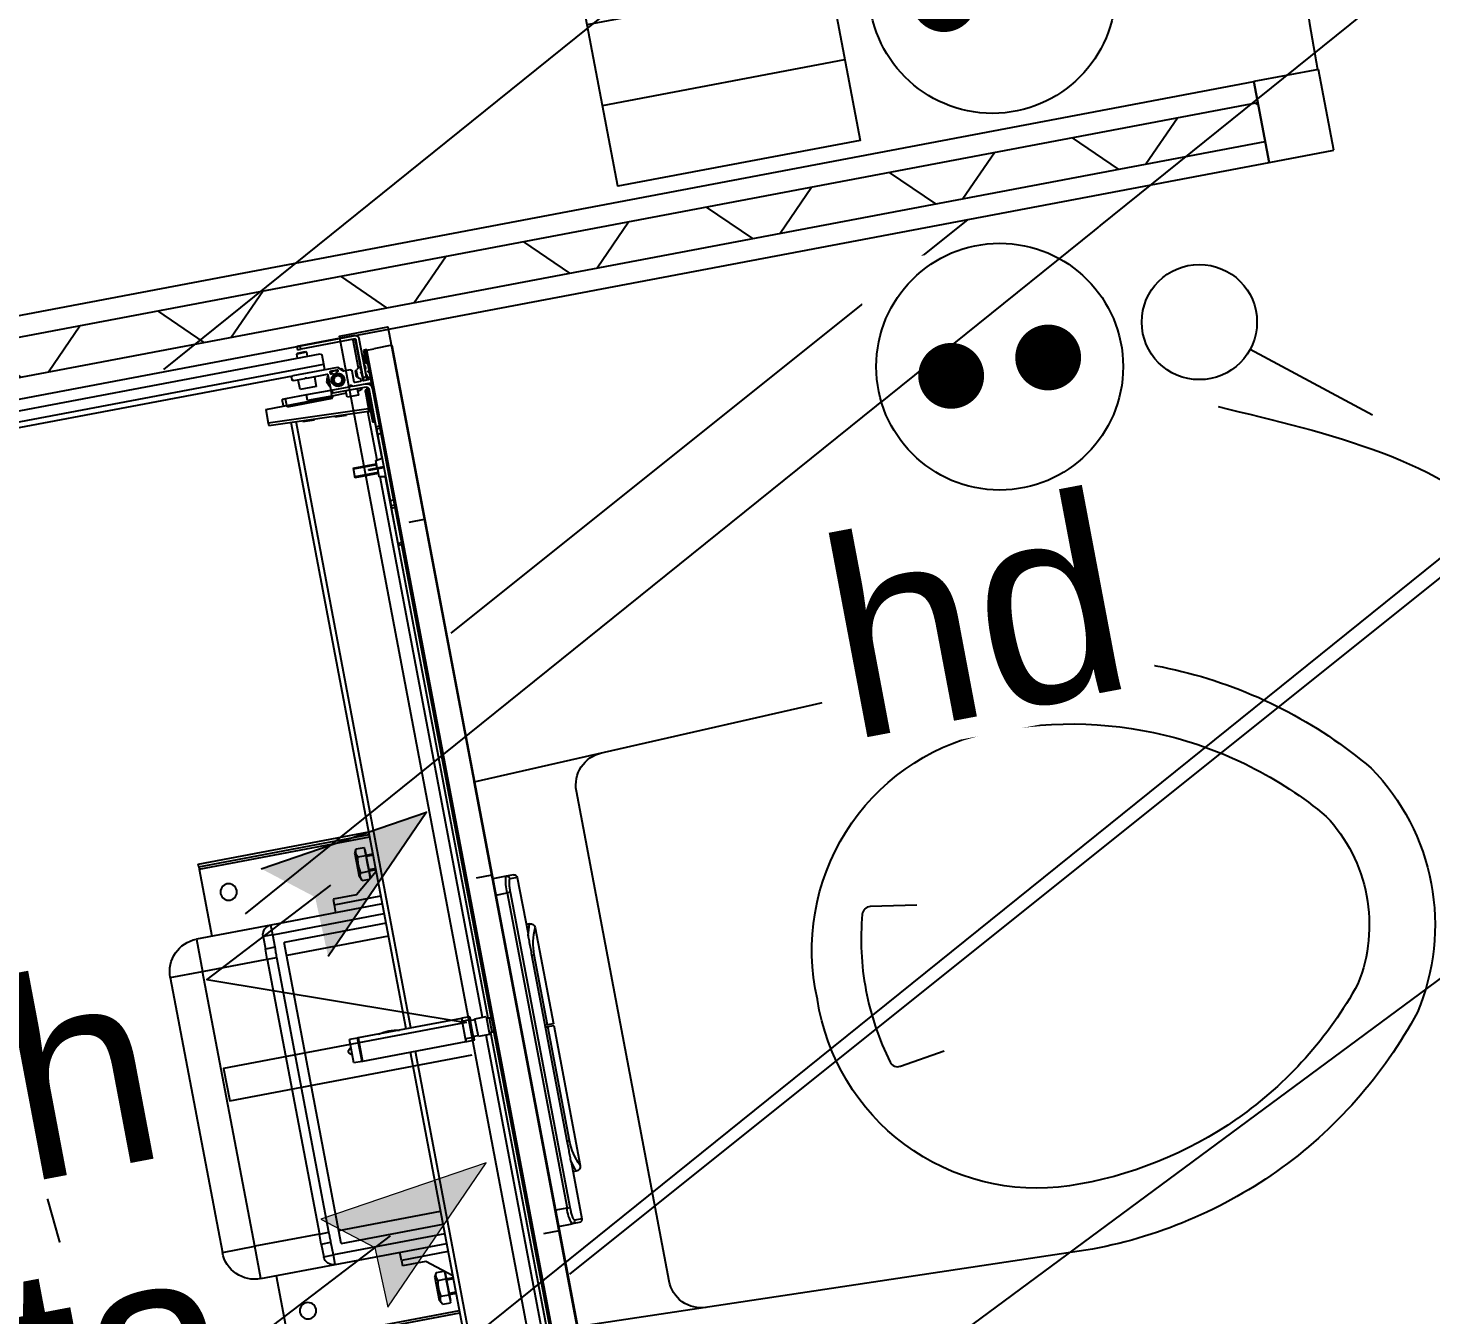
# Model space of a CAD drawing. Header units: centimetres. Extents: x 197412 to 267601, y -375791 to -305433.
# Drawn here: x 217919 to 218772, y -332605 to -331823 of the extents above; entities that cross this region are included whole.
import ezdxf

# ---------------------------------------------------------------- set-up
doc = ezdxf.new("R2010")
doc.units = ezdxf.units.CM
doc.layers.add('3-BAT C-Niveau 0', color=250, linetype='Continuous')
doc.layers.add('prlm-MOD', color=64, linetype='Continuous')
doc.layers.add('prlm-ELEC-CFA', color=1, linetype='Continuous', lineweight=25)
doc.layers.add('prlm-ELEC-CFO', color=1, linetype='Continuous', lineweight=25)
doc.styles.add('prlm-elec-cfo', font='comic.ttf', dxfattribs={"height": 12})

# ---------------------------------------------------------------- blocks, each defined once
blk = doc.blocks.new('xi.uta')
at = {"layer": 'prlm-ELEC-CFO', "lineweight": 5}
blk.add_hatch(color=0, dxfattribs=at).paths.add_polyline_path([(-3, 6), (-0.103, 3.699), (0, 0), (7.5, 7.5)])
at = {"layer": 'prlm-ELEC-CFO', "color": 0, "lineweight": 5, "flags": 128}
blk.add_lwpolyline([(-3, 6), (-0.103, 3.699), (0, 0), (7.5, 7.5)], close=True, dxfattribs=at)
at = {"layer": 'prlm-ELEC-CFO', "color": 0}
blk.add_lwpolyline([(0.955, 4.227), (-7.5, 0), (7.5, -5.5), (-7.5, -5.5), (-7.5, -7.5), (7.5, -7.5)], dxfattribs=at)
blk = doc.blocks.new('xi.PCHD')
at = {"color": 0, "lineweight": 5}
blk.add_wipeout([(-7.5, -7.5), (7.5, -7.5), (7.5, 7.5), (-7.5, 7.5)], dxfattribs=at).dxf.layer = 'prlm-ELEC-CFO'
at = {"layer": 'prlm-ELEC-CFO', "color": 0, "linetype": 'ByBlock', "lineweight": 5, "const_width": 2}
for points in [[(-4, 0, 1), (-2, 0, 1)], [(2, 0, 1), (4, 0, 1)]]:
    blk.add_lwpolyline(points, format="xyb", close=True, dxfattribs=at)
at = {"layer": 'prlm-ELEC-CFO', "color": 0, "linetype": 'ByBlock', "lineweight": -2}
blk.add_circle((0, 0), 7.5, dxfattribs=at)
blk = doc.blocks.new('xi.SA')
at = {"layer": 'prlm-ELEC-CFO', "color": 0}
blk.add_lwpolyline([(0.2, -1.278), (5.5, 5.28)], dxfattribs=at)
blk.add_circle((-2, -4), 3.5, dxfattribs=at)
blk = doc.blocks.new('xi.CH')
at = {"layer": 'prlm-ELEC-CFO', "lineweight": 5}
blk.add_hatch(color=0, dxfattribs=at).paths.add_polyline_path([(-3, 6), (-0.103, 3.699), (0, 0), (7.5, 7.5)])
at = {"layer": 'prlm-ELEC-CFO', "color": 0}
for points in [[(-3, 6), (7.5, 7.5), (0, 0)], [(0.955, 4.227), (-7.5, 0), (7.5, -5.5), (-7.5, -5.5), (-7.5, -7.5), (7.5, -7.5)]]:
    blk.add_lwpolyline(points, dxfattribs=at)
blk = doc.blocks.new('xi.PC')
at = {"color": 0, "lineweight": 5}
blk.add_wipeout([(-7.5, -7.5), (7.5, -7.5), (7.5, 7.5), (-7.5, 7.5)], dxfattribs=at).dxf.layer = 'prlm-ELEC-CFO'
at = {"layer": 'prlm-ELEC-CFO', "color": 0, "linetype": 'ByBlock', "lineweight": 5, "const_width": 2}
for points in [[(-4, 0, 1), (-2, 0, 1)], [(2, 0, 1), (4, 0, 1)]]:
    blk.add_lwpolyline(points, format="xyb", close=True, dxfattribs=at)
at = {"layer": 'prlm-ELEC-CFO', "color": 0, "linetype": 'ByBlock', "lineweight": -2}
blk.add_circle((0, 0), 7.5, dxfattribs=at)
blk = doc.blocks.new('MTI900_Alu_390')
at = {"layer": 'prlm-MOD', "color": 1, "linetype": 'Continuous'}
for p, q in [((-4.405, -0.415), (-4.405, -3.465)), ((-4.34, -0.405), (-4.34, -3.475)), ((-4.305, -0.6), (-4.305, -3.277)), ((-0.85, -1.865), (0.85, -1.865)), ((-0.85, -1.865), (-0.85, -2.065)), ((0.85, -1.865), (0.85, -2.065)), ((-1.05, -2.525), (-1.05, -2.065)), ((-1.05, -2.065), (-0.85, -2.065)), ((0.85, -2.065), (-0.85, -2.065)), ((-0.85, -2.065), (-0.85, -2.465)), ((0.85, -2.465), (0.85, -2.065)), ((1.05, -2.065), (0.85, -2.065)), ((1.05, -2.065), (1.05, -2.525)), ((-1.495, -2.16), (-1.495, -3.215)), ((-1.48, -2.16), (-1.495, -2.16)), ((-1.48, -2.16), (-1.48, -3.215)), ((-1.48, -2.16), (-1.465, -2.16)), ((-1.465, -2.16), (-1.05, -2.16)), ((-1.465, -2.16), (-1.465, -3.215)), ((1.05, -2.16), (1.465, -2.16)), ((1.465, -2.16), (1.465, -3.215)), ((1.48, -2.16), (1.48, -3.215)), ((-0.99, -2.465), (-0.9124, -2.465)), ((-0.99, -2.525), (-0.99, -2.465)), ((-0.85, -2.465), (-0.9124, -2.465)), ((-0.9124, -2.525), (-0.9124, -2.465)), ((-0.85, -2.465), (0.85, -2.465)), ((-0.85, -2.465), (-0.85, -2.5242)), ((0.9124, -2.465), (0.85, -2.465)), ((0.85, -2.465), (0.85, -2.5242)), ((0.9124, -2.465), (0.99, -2.465)), ((0.9124, -2.465), (0.9124, -2.525)), ((0.99, -2.465), (0.99, -2.525)), ((-1.05, -3.215), (-1.05, -2.525)), ((-0.99, -2.525), (-1.05, -2.525)), ((-0.99, -2.525), (-0.99, -3.215)), ((-0.9124, -2.525), (-0.99, -2.525)), ((0.85, -2.5242), (-0.85, -2.5242)), ((0.99, -2.525), (0.9124, -2.525)), ((0.99, -3.215), (0.99, -2.525)), ((1.05, -2.525), (0.99, -2.525)), ((1.05, -2.525), (1.05, -3.215)), ((0.93, -2.585), (-0.93, -2.585)), ((-0.93, -3.215), (-0.93, -2.585)), ((-0.85, -3.215), (-0.85, -2.585)), ((0.85, -2.585), (0.85, -3.215)), ((0.93, -2.585), (0.93, -3.215)), ((-0.2775, -2.915), (-0.2775, -2.865)), ((-0.1325, -2.865), (-0.2775, -2.865)), ((-0.1325, -2.915), (-0.1325, -2.865)), ((-1.1342, -2.925), (-1.1, -2.925)), ((-1.1342, -3.0705), (-1.1342, -2.925)), ((-1.1, -2.925), (-1.1, -3.215)), ((-1.1, -2.925), (-1.05, -2.925)), ((-0.1325, -2.915), (-0.2775, -2.915)), ((-0.2775, -2.9175), (-0.2775, -2.915)), ((-0.2775, -2.9175), (-0.1325, -2.9175)), ((-0.2775, -3.5575), (-0.2775, -2.9175)), ((-0.1325, -2.9175), (-0.1325, -2.915)), ((-0.1325, -3.5575), (-0.1325, -2.9175)), ((1.1, -2.925), (1.05, -2.925)), ((1.1, -3.215), (1.1, -2.925)), ((1.1, -2.925), (1.1342, -2.925)), ((1.1342, -3.0705), (1.1342, -2.925)), ((-4.1351, -3.077), (-4.136, -3.497)), ((-4.1351, -3.077), (-4.05, -3.077)), ((-4.0221, -3.692), (-4.05, -3.077)), ((-4.05, -3.077), (-4.035, -3.077)), ((-4.035, -3.077), (-4.0071, -3.6913)), ((-1.38, -3.106), (-1.4081, -3.1204)), ((-1.4081, -3.1204), (-1.4081, -3.17)), ((-1.38, -3.106), (-1.24, -3.106)), ((-1.3591, -3.1204), (-1.3591, -3.17)), ((-1.2609, -3.1204), (-1.2609, -3.17)), ((-1.2504, -3.215), (-1.1342, -3.0705)), ((-1.2119, -3.1204), (-1.24, -3.106)), ((-1.2119, -3.1204), (-1.2119, -3.1671)), ((1.2504, -3.215), (1.1342, -3.0705)), ((1.24, -3.106), (1.2119, -3.1204)), ((1.2119, -3.1204), (1.2119, -3.1671)), ((1.24, -3.106), (1.38, -3.106)), ((1.2609, -3.1204), (1.2609, -3.17)), ((1.3591, -3.1204), (1.3591, -3.17)), ((1.4081, -3.1204), (1.38, -3.106)), ((1.4081, -3.1204), (1.4081, -3.17)), ((-4.175, -3.207), (-4.175, -3.187)), ((-4.1353, -3.187), (-4.175, -3.187)), ((-4.175, -3.337), (-4.175, -3.207)), ((-4.125, -3.207), (-4.175, -3.207)), ((-4.125, -3.487), (-4.125, -3.207)), ((-0.2775, -3.215), (-4.0287, -3.215)), ((-1.4081, -3.17), (-1.3836, -3.17)), ((-1.395, -3.17), (-1.395, -3.172)), ((-1.395, -3.172), (-1.225, -3.172)), ((-1.3836, -3.17), (-1.3591, -3.17)), ((-1.36, -3.172), (-1.36, -3.215)), ((-1.3591, -3.17), (-1.31, -3.17)), ((-1.3508, -3.215), (-1.3508, -3.172)), ((-1.31, -3.17), (-1.2609, -3.17)), ((-1.2692, -3.215), (-1.2692, -3.172)), ((-1.2609, -3.17), (-1.2364, -3.17)), ((-1.26, -3.215), (-1.26, -3.172)), ((-1.2364, -3.17), (-1.2142, -3.17)), ((-1.225, -3.172), (-1.225, -3.17)), ((4.0287, -3.215), (-0.1325, -3.215)), ((1.2142, -3.17), (1.2364, -3.17)), ((1.225, -3.17), (1.225, -3.172)), ((1.225, -3.172), (1.395, -3.172)), ((1.2364, -3.17), (1.2609, -3.17)), ((1.26, -3.172), (1.26, -3.215)), ((1.2609, -3.17), (1.31, -3.17)), ((1.2692, -3.215), (1.2692, -3.172)), ((1.31, -3.17), (1.3591, -3.17)), ((1.3508, -3.215), (1.3508, -3.172)), ((1.3591, -3.17), (1.3836, -3.17)), ((1.36, -3.215), (1.36, -3.172)), ((1.3836, -3.17), (1.4081, -3.17)), ((1.395, -3.172), (1.395, -3.17)), ((-4.305, -3.5528), (-4.305, -3.277)), ((-4.295, -3.267), (-4.285, -3.267)), ((-4.275, -3.277), (-4.275, -3.3458)), ((-4.215, -3.305), (-4.275, -3.305)), ((-4.215, -3.405), (-4.215, -3.305)), ((-0.2775, -3.245), (-4.0274, -3.245)), ((-4.0205, -3.2854), (-4.0255, -3.2857)), ((-4.0205, -3.2854), (-4.0173, -3.3556)), ((4.0274, -3.245), (-0.1325, -3.245)), ((-4.475, -3.355), (-4.475, -3.335)), ((-4.475, -3.335), (-4.455, -3.335)), ((-4.475, -3.69), (-4.475, -3.355)), ((-4.455, -3.355), (-4.475, -3.355)), ((-4.455, -3.335), (-4.455, -3.355)), ((-4.455, -3.69), (-4.455, -3.355)), ((-4.43, -3.325), (-4.435, -3.33)), ((-4.435, -3.33), (-4.435, -3.38)), ((-4.435, -3.38), (-4.43, -3.385)), ((-4.43, -3.385), (-4.43, -3.325)), ((-4.405, -3.325), (-4.43, -3.325)), ((-4.43, -3.385), (-4.405, -3.385)), ((-4.2759, -3.3479), (-4.2779, -3.3499)), ((-4.2779, -3.3541), (-4.2759, -3.3561)), ((-4.275, -3.3582), (-4.275, -3.3458)), ((-4.275, -3.3582), (-4.275, -3.484)), ((-4.275, -3.405), (-4.215, -3.405)), ((-4.175, -3.487), (-4.175, -3.337)), ((-4.14, -3.337), (-4.175, -3.337)), ((-4.14, -3.487), (-4.14, -3.337)), ((-4.0223, -3.3558), (-4.0173, -3.3556)), ((-4.405, -3.465), (-4.395, -3.475)), ((-4.34, -3.475), (-4.395, -3.475)), ((-4.305, -3.475), (-4.34, -3.475)), ((-4.272, -3.487), (-4.178, -3.487)), ((-4.24, -3.4778), (-4.23, -3.472)), ((-4.23, -3.472), (-4.22, -3.4778)), ((-4.175, -3.49), (-4.175, -3.487)), ((-4.175, -3.487), (-4.155, -3.487)), ((-4.175, -3.49), (-4.175, -3.6008)), ((-4.14, -3.487), (-4.155, -3.487)), ((-4.155, -3.487), (-4.155, -3.497)), ((-4.125, -3.487), (-4.14, -3.487)), ((-4.14, -3.577), (-4.14, -3.487)), ((-4.0116, -3.4816), (-4.0166, -3.4819)), ((-4.0116, -3.4816), (-4.0084, -3.5518)), ((-4.2769, -3.5821), (-4.3041, -3.5549)), ((-4.2906, -3.577), (-4.2906, -3.5684)), ((-4.2806, -3.5828), (-4.2906, -3.577)), ((-4.29, -3.5066), (-4.2854, -3.504)), ((-4.29, -3.507), (-4.29, -3.549)), ((-4.274, -3.504), (-4.287, -3.504)), ((-4.287, -3.552), (-4.282, -3.552)), ((-4.279, -3.549), (-4.279, -3.545)), ((-4.276, -3.542), (-4.2729, -3.542)), ((-4.271, -3.518), (-4.271, -3.507)), ((-4.2657, -3.521), (-4.268, -3.521)), ((-4.195, -3.5614), (-4.195, -3.5226)), ((-4.155, -3.497), (-4.175, -3.497)), ((-4.155, -3.702), (-4.155, -3.497)), ((-4.115, -3.577), (-4.155, -3.577)), ((-4.136, -3.497), (-4.14, -3.4972)), ((-4.115, -3.647), (-4.115, -3.577)), ((-4.0134, -3.552), (-4.0084, -3.5518)), ((-3.685, -3.532), (-3.625, -3.532)), ((-3.685, -3.532), (-3.685, -3.677)), ((-3.6789, -3.677), (-3.6789, -3.532)), ((-3.6311, -3.677), (-3.6311, -3.532)), ((-3.625, -3.677), (-3.625, -3.532)), ((-0.2775, -3.5575), (-0.1325, -3.5575)), ((-0.2775, -3.56), (-0.2775, -3.5575)), ((-0.2775, -3.61), (-0.2775, -3.56)), ((-0.26, -3.56), (-0.2775, -3.56)), ((-0.26, -3.5575), (-0.26, -3.6075)), ((-0.15, -3.6075), (-0.15, -3.5575)), ((-0.1325, -3.56), (-0.15, -3.56)), ((-0.1325, -3.56), (-0.1325, -3.5575)), ((-0.1325, -3.61), (-0.1325, -3.56)), ((-4.2766, -3.6757), (-4.2679, -3.6633)), ((-4.276, -3.627), (-4.276, -3.5842)), ((-4.198, -3.637), (-4.266, -3.637)), ((-4.2654, -3.662), (-4.2246, -3.662)), ((-4.263, -3.657), (-4.265, -3.659)), ((-4.225, -3.659), (-4.265, -3.659)), ((-4.265, -3.659), (-4.265, -3.662)), ((-4.227, -3.657), (-4.263, -3.657)), ((-4.2607, -3.657), (-4.2607, -3.662)), ((-4.2293, -3.657), (-4.2293, -3.662)), ((-4.225, -3.659), (-4.227, -3.657)), ((-4.225, -3.662), (-4.225, -3.659)), ((-4.2221, -3.6633), (-4.2134, -3.6757)), ((-4.195, -3.674), (-4.195, -3.64)), ((-4.1759, -3.6029), (-4.1829, -3.6099)), ((-4.1829, -3.6141), (-4.1759, -3.6211)), ((-4.175, -3.6232), (-4.175, -3.6008)), ((-4.175, -3.6232), (-4.175, -3.734)), ((-4.155, -3.647), (-4.115, -3.647)), ((-4.14, -3.6567), (-4.14, -3.647)), ((-3.66, -3.6225), (-3.655, -3.6225)), ((-3.66, -3.6225), (-3.66, -3.6361)), ((-3.66, -3.6361), (-3.655, -3.6361)), ((-3.66, -3.6361), (-3.66, -3.717)), ((-3.655, -3.6225), (-3.655, -3.6361)), ((-3.655, -3.6361), (-3.655, -3.717)), ((-0.255, -3.61), (-0.2775, -3.61)), ((-0.15, -3.6075), (-0.26, -3.6075)), ((-0.15, -3.6375), (-0.26, -3.6375)), ((-0.26, -3.6375), (-0.26, -3.7075)), ((-0.255, -3.6075), (-0.255, -3.6375)), ((-0.155, -3.6375), (-0.155, -3.6075)), ((-0.1325, -3.61), (-0.155, -3.61)), ((-0.15, -3.7075), (-0.15, -3.6375)), ((-4.455, -3.682), (-4.455, -3.68)), ((-4.452, -3.677), (-4.2791, -3.677)), ((-4.215, -3.695), (-4.45, -3.695)), ((-4.215, -3.715), (-4.45, -3.715)), ((-4.2855, -3.692), (-4.445, -3.692)), ((-4.378, -3.747), (-4.378, -3.727)), ((-4.378, -3.727), (-4.298, -3.727)), ((-4.375, -3.747), (-4.378, -3.747)), ((-4.375, -3.737), (4.375, -3.737)), ((-4.375, -3.747), (-4.375, -3.737)), ((4.375, -3.747), (-4.375, -3.747)), ((-4.375, -3.747), (-4.375, -3.792)), ((-4.345, -3.724), (-4.345, -3.718)), ((-4.342, -3.715), (-4.2885, -3.715)), ((-4.298, -3.727), (-4.342, -3.727)), ((-4.298, -3.727), (-4.298, -3.737)), ((-4.295, -3.734), (-4.295, -3.73)), ((-4.2653, -3.69), (-4.2827, -3.69)), ((-4.2826, -3.72), (-4.2654, -3.72)), ((-4.2651, -3.7161), (-4.269, -3.72)), ((-4.2618, -3.7161), (-4.2651, -3.7161)), ((-4.265, -3.69), (-4.265, -3.695)), ((-4.2521, -3.692), (-4.2625, -3.692)), ((-4.2607, -3.69), (-4.2607, -3.695)), ((-4.2595, -3.715), (-4.231, -3.715)), ((-4.2471, -3.6871), (-4.2521, -3.692)), ((-4.2471, -3.7321), (-4.2521, -3.737)), ((-4.2414, -3.7335), (-4.2486, -3.7335)), ((-4.2379, -3.692), (-4.2429, -3.6871)), ((-4.2379, -3.737), (-4.2429, -3.7321)), ((-4.228, -3.692), (-4.2379, -3.692)), ((-4.2293, -3.69), (-4.2293, -3.695)), ((-4.2249, -3.7161), (-4.2287, -3.7161)), ((-4.2252, -3.69), (-4.198, -3.69)), ((-4.2251, -3.72), (-4.215, -3.72)), ((-4.225, -3.695), (-4.225, -3.69)), ((-4.221, -3.72), (-4.2249, -3.7161)), ((-4.215, -3.715), (-4.215, -3.695)), ((-4.215, -3.695), (-4.195, -3.695)), ((-4.195, -3.715), (-4.215, -3.715)), ((-4.215, -3.72), (-4.215, -3.722)), ((-4.212, -3.725), (-4.198, -3.725)), ((-4.2109, -3.677), (-4.198, -3.677)), ((-4.195, -3.722), (-4.195, -3.693)), ((-4.175, -3.737), (-4.175, -3.734)), ((-4.165, -3.737), (-4.165, -3.7265)), ((-3.9067, -3.717), (-4.14, -3.717)), ((-4.135, -3.717), (-4.135, -3.712)), ((-4.105, -3.712), (-4.135, -3.712)), ((-4.125, -3.692), (-4.0221, -3.692)), ((-4.125, -3.702), (-4.125, -3.692)), ((-4.125, -3.702), (-4.105, -3.702)), ((-4.105, -3.702), (-3.965, -3.702)), ((-4.105, -3.702), (-4.105, -3.712)), ((-4.105, -3.712), (-4.105, -3.717)), ((-3.965, -3.712), (-4.105, -3.712)), ((-4.0071, -3.6913), (-4.0221, -3.692)), ((-4.022, -3.6925), (-4.0221, -3.692)), ((-3.7066, -3.685), (-4.0074, -3.685)), ((-4.0071, -3.6913), (-4.007, -3.6925)), ((-3.965, -3.702), (-3.945, -3.702)), ((-3.965, -3.702), (-3.965, -3.712)), ((-3.965, -3.717), (-3.965, -3.712)), ((-3.935, -3.712), (-3.965, -3.712)), ((-3.935, -3.712), (-3.935, -3.717)), ((-3.935, -3.715), (-3.7126, -3.715)), ((-3.9067, -3.737), (-3.9067, -3.717)), ((-3.9067, -3.717), (-3.8932, -3.717)), ((-3.8932, -3.717), (-3.86, -3.717)), ((-3.8932, -3.717), (-3.8932, -3.737)), ((-3.86, -3.717), (-3.45, -3.717)), ((-3.86, -3.717), (-3.86, -3.737)), ((-3.705, -3.677), (-3.713, -3.717)), ((-3.66, -3.677), (-3.705, -3.677)), ((-3.655, -3.677), (-3.605, -3.677)), ((-3.597, -3.717), (-3.605, -3.677)), ((-0.26, -3.685), (-3.6034, -3.685)), ((-3.5974, -3.715), (-0.25, -3.715)), ((-3.45, -3.717), (-3.45, -3.737)), ((-3.45, -3.717), (-3.4168, -3.717)), ((-3.4168, -3.737), (-3.4168, -3.717)), ((-3.4168, -3.717), (-3.4033, -3.717)), ((-3.185, -3.717), (-3.4033, -3.717)), ((-3.4033, -3.717), (-3.4033, -3.737)), ((-3.185, -3.717), (-3.175, -3.717)), ((-3.185, -3.737), (-3.185, -3.717)), ((-3.175, -3.717), (-3.175, -3.737)), ((-3.175, -3.735), (-0.2433, -3.735)), ((-0.26, -3.7075), (-0.15, -3.7075)), ((-0.25, -3.7075), (-0.25, -3.7225)), ((-0.25, -3.7225), (-0.16, -3.7225)), ((-0.1667, -3.735), (3.175, -3.735)), ((-0.16, -3.7225), (-0.16, -3.7075)), ((-0.16, -3.715), (3.5984, -3.715)), ((3.6044, -3.685), (-0.15, -3.685)), ((-4.375, -3.902), (-4.375, -3.792)), ((-4.375, -3.902), (4.375, -3.902)), ((-1.075, -3.9853), (-1.075, -3.902)), ((-0.975, -3.902), (-0.975, -3.973)), ((0.975, -3.973), (0.975, -3.902)), ((1.075, -3.902), (1.075, -3.9853)), ((-1.075, -4.03), (-1.075, -3.9853)), ((-1.055, -4.05), (-1.055, -4.0051)), ((-0.975, -3.973), (0.975, -3.973)), ((-0.975, -3.9928), (-0.975, -3.973)), ((0.975, -3.9928), (-0.975, -3.9928)), ((0.975, -3.973), (0.975, -3.9928)), ((1.055, -4.05), (1.055, -4.0051)), ((1.075, -4.03), (1.075, -3.9853)), ((-1.055, -4.05), (-0.706, -4.05)), ((-0.765, -4.07), (-0.765, -4.05)), ((0.576, -4.0497), (-0.576, -4.0497)), ((-0.574, -4.0497), (-0.574, -4.0634)), ((-0.1416, -4.0634), (-0.574, -4.0634)), ((-0.1416, -4.0634), (-0.1416, -4.0497)), ((-0.1416, -4.1), (-0.1416, -4.0634)), ((-0.1307, -4.0497), (-0.1307, -4.0634)), ((0.574, -4.0634), (-0.1307, -4.0634)), ((-0.1307, -4.0634), (-0.1307, -4.1)), ((0.574, -4.0497), (0.574, -4.0634)), ((0.7037, -4.05), (1.055, -4.05)), ((0.765, -4.07), (0.765, -4.05)), ((-0.735, -4.1), (-0.735, -4.1)), ((-0.735, -4.1), (-0.1416, -4.1)), ((-0.1307, -4.1), (0.735, -4.1)), ((0.735, -4.1), (0.735, -4.1))]:
    blk.add_line(p, q, dxfattribs=at)
at = {"layer": 'prlm-MOD', "color": 1, "ltscale": 50}
for points in [[(-3.3, -3.8058), (-3.3, -3.902)], [(-1.1, -3.8058), (-1.1, -3.902)], [(1.1, -3.8058), (1.1, -3.902)]]:
    blk.add_lwpolyline(points, dxfattribs=at)
at = {"layer": 'prlm-MOD', "color": 1, "linetype": 'Continuous'}
for centre, radius in [((-1.295, -2.31), 0.05), ((1.295, -2.31), 0.05), ((-4.23, -3.542), 0.035), ((-4.23, -3.542), 0.03), ((-4.23, -3.542), 0.025)]:
    blk.add_circle(centre, radius, dxfattribs=at)
for centre, radius, start, end in [((-0.85, -2.065), 0.2, 90, 180), ((0.85, -2.065), 0.2, 0, 90), ((-0.99, -2.525), 0.06, 90, 180), ((0.99, -2.525), 0.06, 0, 90), ((-0.205, -2.865), 0.02, 0, 180), ((0, -3.11), 0.285, 166.82645, 193.17355), ((-1.3836, -3.1624), 0.0487, 59.74223, 120.25777), ((-1.2364, -3.1624), 0.0487, 59.74223, 120.25777), ((1.2364, -3.1624), 0.0487, 59.74223, 120.25777), ((1.3836, -3.1624), 0.0487, 59.74223, 120.25777), ((-4.295, -3.277), 0.01, 90, 180), ((-4.285, -3.277), 0.01, 0, 90), ((-4.2758, -3.352), 0.003, 135, 225), ((-4.278, -3.3458), 0.003, 315, 0), ((-4.278, -3.3582), 0.003, 0, 45), ((-4.272, -3.484), 0.003, 180, 270), ((-4.23, -3.542), 0.065, 57.79577, 122.20423), ((-4.23, -3.542), 0.06, 66.44354, 113.55646), ((-4.178, -3.49), 0.003, 0, 90), ((-4.302, -3.5528), 0.003, 180, 225), ((-4.287, -3.507), 0.003, 90, 180), ((-4.23, -3.542), 0.06, 140.70352, 188.509), ((-4.23, -3.542), 0.065, 144.22418, 157.38014), ((-4.287, -3.549), 0.003, 180, 270), ((-4.23, -3.542), 0.065, 206.16198, 224.95254), ((-4.282, -3.549), 0.003, 270, 0), ((-4.276, -3.545), 0.003, 90, 180), ((-4.274, -3.507), 0.003, 0, 90), ((-4.2729, -3.545), 0.003, 4.00063, 90), ((-4.268, -3.518), 0.003, 180, 270), ((-4.23, -3.542), 0.04, 146.07277, 184.00063), ((-4.23, -3.542), 0.04, 184.00063, 146.07277), ((-4.2657, -3.518), 0.003, 270, 326.07277), ((-4.279, -3.5842), 0.003, 0, 45), ((-4.266, -3.627), 0.01, 180, 270), ((-4.2654, -3.665), 0.003, 90, 145.00798), ((-4.2246, -3.665), 0.003, 34.99202, 90), ((-4.198, -3.64), 0.003, 0, 90), ((-4.1808, -3.612), 0.003, 135, 225), ((-4.178, -3.6008), 0.003, 315, 0), ((-4.178, -3.6232), 0.003, 0, 45), ((-4.16, -3.6567), 0.02, 309.88406, 0), ((-4.45, -3.69), 0.025, 180, 270), ((-4.452, -3.68), 0.003, 90, 180), ((-4.445, -3.682), 0.01, 180, 270), ((-4.45, -3.69), 0.005, 180, 270), ((-4.342, -3.718), 0.003, 90, 180), ((-4.342, -3.724), 0.003, 180, 270), ((-4.298, -3.73), 0.003, 0, 90), ((-4.292, -3.734), 0.003, 180, 270), ((-4.2885, -3.718), 0.003, 9.59407, 90), ((-4.2827, -3.693), 0.003, 90, 160.52878), ((-4.2826, -3.717), 0.003, 189.59407, 270), ((-4.2791, -3.674), 0.003, 270, 325.00798), ((-4.2654, -3.717), 0.003, 270, 350.40593), ((-4.2653, -3.693), 0.003, 19.47122, 90), ((-4.275, -3.715), 0.01, 353.93882, 0), ((-4.2595, -3.718), 0.003, 90, 170.40593), ((-4.245, -3.6892), 0.003, 45, 135), ((-4.245, -3.7342), 0.003, 45, 135), ((-4.231, -3.718), 0.003, 9.59407, 90), ((-4.2252, -3.693), 0.003, 90, 160.52878), ((-4.2251, -3.717), 0.003, 189.59407, 270), ((-4.215, -3.715), 0.01, 180, 186.06118), ((-4.212, -3.722), 0.003, 180, 270), ((-4.2109, -3.674), 0.003, 214.99202, 270), ((-4.198, -3.674), 0.003, 270, 0), ((-4.198, -3.693), 0.003, 0, 90), ((-4.198, -3.722), 0.003, 270, 0), ((-4.178, -3.734), 0.003, 270, 0), ((-4.14, -3.702), 0.035, 180, 270), ((-4.1151, -3.7104), 0.05, 129.88406, 142.91394), ((-4.14, -3.702), 0.015, 180, 270), ((-4.125, -3.712), 0.02, 90, 192.41205), ((-4.125, -3.712), 0.01, 90, 180), ((-3.997, -3.692), 0.01, 182.60256, 270), ((-3.945, -3.712), 0.01, 0, 90), ((-0.235, -3.7225), 0.015, 180, 255.16489), ((-0.175, -3.7225), 0.015, 284.83511, 0), ((-0.9965, -4.212), 0.2399, 84.86995, 109.10907), ((0.9987, -4.1937), 0.2219, 69.89148, 96.1295), ((-1.055, -4.03), 0.02, 180, 270), ((-0.5689, -4.6164), 0.5805, 102.58374, 109.74123), ((-0.735, -4.07), 0.03, 180, 270), ((-0.5689, -4.4578), 0.3944, 90.7355, 114.8981), ((0.5685, -4.4598), 0.3964, 65.16337, 89.20304), ((0.5693, -4.6145), 0.5786, 70.22595, 77.40425), ((0.735, -4.07), 0.03, 270, 0), ((1.055, -4.03), 0.02, 270, 0)]:
    blk.add_arc(centre, radius, start, end, dxfattribs=at)
for centre, major_axis, ratio, start_param, end_param in [((-4.022, -3.6931), (0.015, 0.0007), 0.045361, 0, 1.568734), ((-3.997, -3.692), (0.025, 0), 0.4, 3.187016, 4.712389), ((-1.055, -3.9853), (0.02, 0), 0.989815, 3.141593, 4.712389), ((1.055, -3.9853), (-0.02, 0), 0.989815, 1.570796, 3.141593)]:
    blk.add_ellipse(centre, major_axis=major_axis, ratio=ratio, start_param=start_param, end_param=end_param, dxfattribs=at)
for points, knots in [([(-0.85, -2.5242), (-0.8604, -2.5242), (-0.8708, -2.5243), (-0.8916, -2.5247), (-0.902, -2.525), (-0.9124, -2.525)], [0, 0, 0, 0, 0.5, 0.5, 1, 1, 1, 1]), ([(0.9124, -2.525), (0.902, -2.525), (0.8916, -2.5247), (0.8708, -2.5243), (0.8604, -2.5242), (0.85, -2.5242)], [0, 0, 0, 0, 0.5, 0.5, 1, 1, 1, 1]), ([(-1.3591, -3.1204), (-1.3511, -3.1183), (-1.343, -3.1166), (-1.3306, -3.1149), (-1.3265, -3.1144), (-1.3182, -3.1138), (-1.3141, -3.1137), (-1.3017, -3.1137), (-1.2935, -3.1143), (-1.2772, -3.1166), (-1.269, -3.1183), (-1.2609, -3.1204)], [0, 0, 0, 0, 0.25, 0.25, 0.375, 0.375, 0.5, 0.5, 0.75, 0.75, 1, 1, 1, 1]), ([(1.2609, -3.1204), (1.269, -3.1183), (1.2772, -3.1166), (1.2935, -3.1143), (1.3017, -3.1137), (1.3141, -3.1137), (1.3182, -3.1138), (1.3265, -3.1144), (1.3306, -3.1149), (1.343, -3.1166), (1.3511, -3.1183), (1.3591, -3.1204)], [0, 0, 0, 0, 0.25, 0.25, 0.5, 0.5, 0.625, 0.625, 0.75, 0.75, 1, 1, 1, 1]), ([(-0.975, -3.9928), (-0.9803, -3.9928), (-0.9856, -3.9929), (-0.996, -3.9932), (-1.0011, -3.9934), (-1.0083, -3.9939), (-1.0107, -3.9941), (-1.0153, -3.9945), (-1.0176, -3.9947), (-1.0241, -3.9955), (-1.0281, -3.996), (-1.0355, -3.9972), (-1.0388, -3.9978), (-1.0446, -3.9991), (-1.047, -3.9998), (-1.05, -4.0009), (-1.0509, -4.0013), (-1.0524, -4.0021), (-1.053, -4.0024), (-1.0545, -4.0036), (-1.055, -4.0043), (-1.055, -4.0051)], [0, 0, 0, 0, 0.125, 0.125, 0.25, 0.25, 0.3125, 0.3125, 0.375, 0.375, 0.5, 0.5, 0.625, 0.625, 0.75, 0.75, 0.8125, 0.8125, 0.875, 0.875, 1, 1, 1, 1]), ([(1.055, -4.0051), (1.055, -4.0043), (1.0545, -4.0036), (1.053, -4.0024), (1.0523, -4.002), (1.0508, -4.0013), (1.0491, -4.0006), (1.0469, -3.9998), (1.0444, -3.9991), (1.0431, -3.9988), (1.0387, -3.9978), (1.0354, -3.9971), (1.0299, -3.9963), (1.028, -3.996), (1.0239, -3.9955), (1.0218, -3.9952), (1.0153, -3.9945), (1.0107, -3.9941), (1.0034, -3.9936), (1.0009, -3.9935), (0.9958, -3.9932), (0.9933, -3.9931), (0.9856, -3.9929), (0.9803, -3.9928), (0.975, -3.9928)], [0, 0, 0, 0, 0.125, 0.125, 0.1875, 0.1875, 0.25, 0.3125, 0.3125, 0.375, 0.375, 0.5, 0.5, 0.5625, 0.5625, 0.625, 0.625, 0.75, 0.75, 0.8125, 0.8125, 0.875, 0.875, 1, 1, 1, 1]), ([(-0.576, -4.0497), (-0.5891, -4.0497), (-0.6021, -4.0497), (-0.6211, -4.0498), (-0.6274, -4.0498), (-0.6399, -4.0498), (-0.6461, -4.0498), (-0.6642, -4.0499), (-0.6756, -4.0499), (-0.6918, -4.05), (-0.6971, -4.05), (-0.7038, -4.05), (-0.7053, -4.05), (-0.7068, -4.05)], [0, 0, 0, 0, 0.125, 0.125, 0.1875, 0.1875, 0.25, 0.25, 0.375, 0.375, 0.4375, 0.4375, 0.4568651, 0.4568651, 0.4568651, 0.4568651]), ([(0.7055, -4.05), (0.6995, -4.05), (0.6933, -4.05), (0.6813, -4.05), (0.6756, -4.0499), (0.6642, -4.0499), (0.6524, -4.0499), (0.6402, -4.0498), (0.6278, -4.0498), (0.6214, -4.0498), (0.6021, -4.0497), (0.5891, -4.0497), (0.576, -4.0497)], [0.5494968, 0.5494968, 0.5494968, 0.5494968, 0.625, 0.625, 0.6875, 0.6875, 0.75, 0.8125, 0.8125, 0.875, 0.875, 1, 1, 1, 1])]:
    blk.add_open_spline(points, degree=3, knots=knots, dxfattribs=at)
blk = doc.blocks.new('xi.VID')
at = {"layer": 'prlm-ELEC-CFA', "color": 0, "linetype": 'ByBlock', "lineweight": -2, "flags": 128}
blk.add_lwpolyline([(-7.5, 7.5), (7.5, 7.5), (7.5, -7.5), (-7.5, -7.5)], close=True, dxfattribs=at)
at = {"layer": 'prlm-ELEC-CFA', "color": 0}
for points in [[(-7.5, 2.5), (7.5, 2.5)], [(-7.5, -2.5), (7.5, -2.5)]]:
    blk.add_lwpolyline(points, dxfattribs=at)

msp = doc.modelspace()

# ---------------------------------------------------------------- hatches: boundary and pattern name
at = {"linetype": 'Continuous'}
h = msp.add_hatch(dxfattribs=at)
h.set_pattern_fill('02_ISOLANT', color=256, scale=10, angle=10.72359, style=0, pattern_type=2)
h.set_pattern_definition([(55.723595, (82441.66, 127994.64), (-66.106423, 45.054865), []), (145.723595, (82441.66, 127994.64), (45.054865, 66.106423), [])])
h.paths.add_polyline_path([(217748.26, -332042.3), (217752.73, -332065.88), (218671.1, -331891.96), (218666.63, -331868.38)])

# ---------------------------------------------------------------- linework, layer by layer
for p, q in [((218703.51, -331848.15), (218664.21, -331855.6)), ((218712.82, -331897.29), (218703.51, -331848.15)), ((217745.84, -332029.53), (218664.21, -331855.61)), ((218664.21, -331855.6), (218673.51, -331904.73)), ((217748.26, -332042.3), (218666.63, -331868.38)), ((217748.26, -332042.3), (218666.63, -331868.38)), ((217752.73, -332065.88), (218671.1, -331891.96)), ((217752.73, -332065.88), (218671.1, -331891.96)), ((218673.51, -331904.73), (218712.82, -331897.29))]:
    msp.add_line(p, q, dxfattribs=at)
at = {"linetype": 'Continuous', "lineweight": 25}
for p, q in [((217745.84, -332029.53), (218664.21, -331855.61)), ((218673.51, -331904.73), (218664.21, -331855.61)), ((217755.15, -332078.65), (218673.51, -331904.73))]:
    msp.add_line(p, q, dxfattribs=at)
at = {"linetype": 'Continuous', "flags": 128}
for points in [[(218276.04, -332894.47), (218108.59, -332010.24), (218138.07, -332004.66), (218305.52, -332888.89)], [(218189.82, -332854.87), (217961.15, -332898.18), (217813.23, -332117.1), (218009.93, -332814.64)]]:
    msp.add_lwpolyline(points, close=True, dxfattribs=at)
for points in [[(218253.09, -332612.39), (218190.5, -332281.15), (218491.32, -332212.71, -0.116334), (218620.61, -332214.03, -0.116144), (218735.64, -332272.89, -0.147727), (218772.06, -332342.85, -0.147725), (218763.69, -332421.09), (218763.66, -332421.17, -0.11673), (218678.04, -332517.95, -0.115952), (218558.16, -332566.45)], [(218399.06, -332413.33), (218399.03, -332413.19, -0.197992), (218416.29, -332311.66, -0.198081), (218500.24, -332251.83, -0.114919), (218610.12, -332252.75), (218610.19, -332252.77, -0.115526), (218708.31, -332302.18, -0.142778), (218732.76, -332350.28, -0.142778), (218727.54, -332403.98, -0.114832), (218654.31, -332485.72), (218654.16, -332485.83, -0.115368), (218552.17, -332526.67, -0.198081), (218452.18, -332501.6, -0.198023), (218399.06, -332413.33)]]:
    msp.add_lwpolyline(points, format="xyb", close=True, dxfattribs=at)
for points in [[(218331.56, -332600.62), (218331.52, -332600.62, -0.193855), (218316.97, -332597.16), (218316.86, -332597.09, -0.192143), (218308.89, -332584.55), (218252.63, -332286.81), (218252.62, -332286.78, -0.194357), (218255.55, -332272.12, -0.193855), (218267.84, -332263.59), (218267.88, -332263.58)], [(218459.39, -332356.13), (218431.16, -332356.99, 0.192032), (218427.88, -332358.41), (218427.87, -332358.42), (218427.86, -332358.44, 0.187463), (218426.33, -332361.56, 0.069687), (218428.52, -332407.65), (218428.54, -332407.76, 0.069688), (218443.32, -332451.47, 0.17618), (218445.85, -332453.9), (218445.92, -332453.93, 0.18073), (218449.45, -332453.98), (218449.49, -332453.97), (218476.1, -332444.57)]]:
    msp.add_lwpolyline(points, format="xyb", dxfattribs=at)
at = {"linetype": 'Continuous'}
msp.add_arc((219519.02, -331693.71), 830.54, 159.64047, 190.72359, dxfattribs=at)
at = {"layer": '3-BAT C-Niveau 0', "color": 9}
for p, q in [((219566.88, -331525.45), (218248.37, -332580.26)), ((218490.54, -331939.38), (218176.26, -332190.81))]:
    msp.add_line(p, q, dxfattribs=at)
at = {"layer": 'prlm-ELEC-CFO'}
msp.add_spline([(218642.52, -332053.15), (218820.74, -332130.29), (218881.87, -332259.83)], degree=3, dxfattribs=at)

# ---------------------------------------------------------------- next in the draw order: block references
at = {"layer": 'prlm-ELEC-CFO', "xscale": 10, "yscale": 10, "zscale": 10, "rotation": 10.72360141139323}
msp.add_blockref('xi.PC', (218505.4, -331799.89), dxfattribs=at)

# ---------------------------------------------------------------- next in the draw order: texts
at = {"layer": 'prlm-ELEC-CFO', "char_height": 120, "attachment_point": 5, "rotation": 10.7236, "line_spacing_factor": 0.8, "style": 'prlm-elec-cfo', "bg_fill": 3, "box_fill_scale": 1.1, "bg_fill_color": 256, "bg_fill_transparency": 0}
for s, insert in [('hd', (218495.21, -332181.34)), ('uta', (217931.82, -332636.55))]:
    msp.add_mtext(s, dxfattribs=dict(at, insert=insert))

# ---------------------------------------------------------------- next in the draw order: block references
at = {"layer": 'prlm-ELEC-CFA', "xscale": 10, "yscale": 10, "zscale": 10, "rotation": 10.72360141139323}
msp.add_blockref('xi.VID', (218337.43, -331831.59), dxfattribs=at)
at = {"layer": 'prlm-ELEC-CFO', "xscale": 10, "yscale": 10, "zscale": 10, "rotation": 10.72360141139323}
for name, p in [('xi.PCHD', (218509.83, -332028.84)), ('xi.uta', (218137.99, -332600.35))]:
    msp.add_blockref(name, p, dxfattribs=at)

# ---------------------------------------------------------------- next in the draw order: texts
at = {"layer": 'prlm-ELEC-CFO', "insert": (217911.58, -332465.87), "char_height": 120, "attachment_point": 5, "rotation": 10.7236, "line_spacing_factor": 0.8, "style": 'prlm-elec-cfo', "bg_fill": 3, "box_fill_scale": 1.1, "bg_fill_color": 256, "bg_fill_transparency": 0}
msp.add_mtext('ch', dxfattribs=at)

# ---------------------------------------------------------------- next in the draw order: linework, layer by layer
for points in [[(218001.81, -332030.58), (219439.88, -330872.48)], [(218051.6, -332361.33), (219489.67, -331203.24)], [(218129.38, -332667.17), (219567.45, -331509.08)], [(218284.02, -332765.79), (219613.82, -331782.24)]]:
    msp.add_lwpolyline(points)

# ---------------------------------------------------------------- next in the draw order: block references
at = {"layer": 'prlm-ELEC-CFO', "xscale": 10, "yscale": 10, "zscale": 10}
for name, p, rotation in [('xi.SA', (218674.21, -332013.95), 280.7236014114124), ('xi.CH', (218101.71, -332387.33), 10.72360141139323)]:
    msp.add_blockref(name, p, dxfattribs=dict(at, rotation=rotation))
at = {"layer": 'prlm-MOD', "xscale": -99.99999999999972, "yscale": 99.99999999999974, "zscale": 99.9999999999996, "rotation": 100.7237167511635}
msp.add_blockref('MTI900_Alu_390', (217838.41, -332518.34), dxfattribs=at)

doc.saveas('drawing.dxf')
